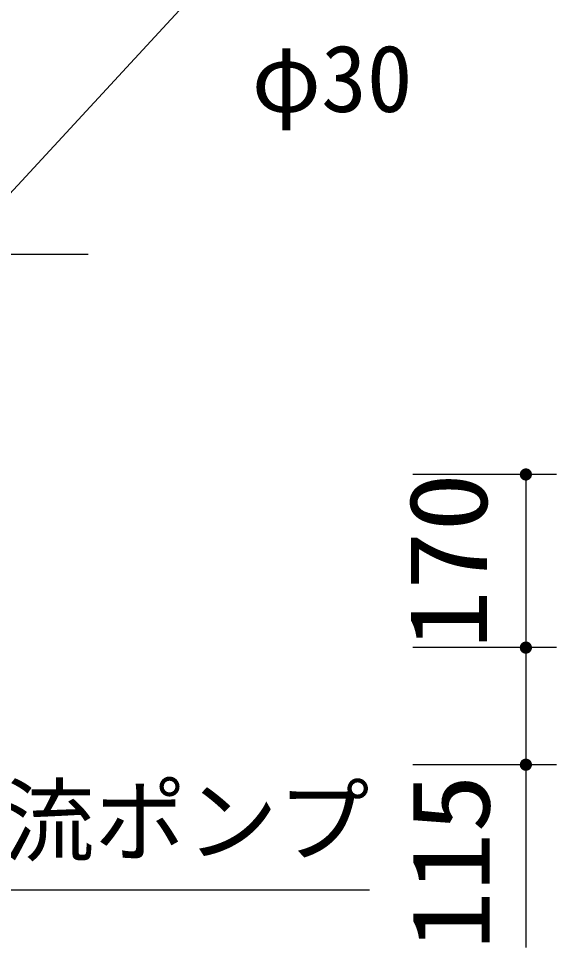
# Model space of a CAD drawing. Units: millimetres, scale not verified. Extents: x -8910 to 8910, y -6308 to 6308.
# Drawn here: x -2378 to -1850, y -2846 to -1934 of the extents above; entities that cross this region are included whole.
import ezdxf
from ezdxf.enums import TextEntityAlignment as Align

# ---------------------------------------------------------------- set-up
doc = ezdxf.new("R2010")
doc.units = ezdxf.units.MM
doc.header["$LTSCALE"] = 30
doc.linetypes.add('CHAIN2', pattern=[12, 9, -1, 1, -1])
doc.layers.add('0-1_製作', color=5, linetype='Continuous', lineweight=25)
doc.layers.add('0-5_空気管', color=3, linetype='Continuous', lineweight=25)
doc.styles.add('ＭＳ ゴシック', font='')
doc.styles.get('ＭＳ ゴシック').set_extended_font_data('MS Gothic')

msp = doc.modelspace()

# ---------------------------------------------------------------- linework, layer by layer
at = {"layer": '0-1_製作', "color": 2}
for p, q in [((-1850, -2381.4), (-1990.91, -2381.4)), ((-1880, -2381.4), (-1880, -2551.4)), ((-1850, -2551.4), (-1990.91, -2551.4)), ((-1880, -2551.4), (-1880, -2666.4)), ((-1850, -2666.4), (-1990.91, -2666.4)), ((-1880, -2666.4), (-1880, -2845.8))]:
    msp.add_line(p, q, dxfattribs=at)
at = {"layer": '0-1_製作'}
for points in [[(-1885.89, -2380.28), (-1880, -2381.4), (-1885.99, -2381.03)], [(-1885.7, -2379.55), (-1880, -2381.4), (-1885.89, -2380.28)], [(-1885.43, -2378.85), (-1880, -2381.4), (-1885.7, -2379.55)], [(-1885.06, -2378.19), (-1880, -2381.4), (-1885.43, -2378.85)], [(-1884.62, -2377.58), (-1880, -2381.4), (-1885.06, -2378.19)], [(-1884.62, -2377.58), (-1880, -2375.4), (-1880, -2381.4)], [(-1884.11, -2377.03), (-1880, -2375.4), (-1884.62, -2377.58)], [(-1883.53, -2376.55), (-1880, -2375.4), (-1884.11, -2377.03)], [(-1882.89, -2376.15), (-1880, -2375.4), (-1883.53, -2376.55)], [(-1882.21, -2375.82), (-1880, -2375.4), (-1882.89, -2376.15)], [(-1881.49, -2375.59), (-1880, -2375.4), (-1882.21, -2375.82)], [(-1880.75, -2375.45), (-1880, -2375.4), (-1881.49, -2375.59)], [(-1880, -2375.4), (-1874, -2381.4), (-1880, -2381.4)], [(-1880, -2375.4), (-1874.05, -2380.65), (-1874, -2381.4)], [(-1880, -2375.4), (-1874.19, -2379.91), (-1874.05, -2380.65)], [(-1879.62, -2375.42), (-1874.19, -2379.91), (-1880, -2375.4)], [(-1879.62, -2375.42), (-1874.42, -2379.19), (-1874.19, -2379.91)], [(-1878.87, -2375.51), (-1874.42, -2379.19), (-1879.62, -2375.42)], [(-1878.87, -2375.51), (-1874.74, -2378.51), (-1874.42, -2379.19)], [(-1878.14, -2375.7), (-1874.74, -2378.51), (-1878.87, -2375.51)], [(-1878.14, -2375.7), (-1875.14, -2377.88), (-1874.74, -2378.51)], [(-1877.44, -2375.97), (-1875.14, -2377.88), (-1878.14, -2375.7)], [(-1877.44, -2375.97), (-1875.62, -2377.3), (-1875.14, -2377.88)], [(-1876.78, -2376.34), (-1875.62, -2377.3), (-1877.44, -2375.97)], [(-1876.78, -2376.34), (-1876.17, -2376.78), (-1875.62, -2377.3)], [(-1885.99, -2381.03), (-1880, -2381.4), (-1886, -2381.4)], [(-1886, -2381.4), (-1880, -2381.4), (-1885.95, -2382.16)], [(-1885.95, -2382.16), (-1880, -2381.4), (-1880, -2387.4)], [(-1885.95, -2382.16), (-1880, -2387.4), (-1885.81, -2382.9)], [(-1885.81, -2382.9), (-1880.38, -2387.39), (-1885.58, -2383.61)], [(-1885.81, -2382.9), (-1880, -2387.4), (-1880.38, -2387.39)], [(-1885.58, -2383.61), (-1881.12, -2387.3), (-1885.26, -2384.29)], [(-1885.58, -2383.61), (-1880.38, -2387.39), (-1881.12, -2387.3)], [(-1885.26, -2384.29), (-1881.85, -2387.11), (-1884.85, -2384.93)], [(-1885.26, -2384.29), (-1881.12, -2387.3), (-1881.85, -2387.11)], [(-1884.85, -2384.93), (-1882.55, -2386.83), (-1884.37, -2385.51)], [(-1884.85, -2384.93), (-1881.85, -2387.11), (-1882.55, -2386.83)], [(-1884.37, -2385.51), (-1883.21, -2386.47), (-1883.82, -2386.03)], [(-1884.37, -2385.51), (-1882.55, -2386.83), (-1883.21, -2386.47)], [(-1880, -2381.4), (-1879.25, -2387.36), (-1880, -2387.4)], [(-1880, -2381.4), (-1878.51, -2387.21), (-1879.25, -2387.36)], [(-1880, -2381.4), (-1877.79, -2386.98), (-1878.51, -2387.21)], [(-1880, -2381.4), (-1877.11, -2386.66), (-1877.79, -2386.98)], [(-1880, -2381.4), (-1876.47, -2386.26), (-1877.11, -2386.66)], [(-1880, -2381.4), (-1875.89, -2385.78), (-1876.47, -2386.26)], [(-1880, -2381.4), (-1875.38, -2385.23), (-1875.89, -2385.78)], [(-1880, -2381.4), (-1874.93, -2384.62), (-1875.38, -2385.23)], [(-1874, -2381.4), (-1874.93, -2384.62), (-1880, -2381.4)], [(-1874, -2381.4), (-1874.57, -2383.96), (-1874.93, -2384.62)], [(-1874, -2381.4), (-1874.29, -2383.26), (-1874.57, -2383.96)], [(-1874, -2381.4), (-1874.1, -2382.53), (-1874.29, -2383.26)], [(-1874, -2381.4), (-1874.01, -2381.78), (-1874.1, -2382.53)], [(-1885.99, -2551.03), (-1880, -2551.4), (-1886, -2551.4)], [(-1886, -2551.4), (-1880, -2551.4), (-1885.95, -2552.16)], [(-1885.89, -2550.28), (-1880, -2551.4), (-1885.99, -2551.03)], [(-1885.95, -2552.16), (-1880, -2551.4), (-1885.81, -2552.9)], [(-1885.7, -2549.55), (-1880, -2551.4), (-1885.89, -2550.28)], [(-1885.81, -2552.9), (-1880, -2551.4), (-1880, -2557.4)], [(-1885.81, -2552.9), (-1880.38, -2557.39), (-1885.58, -2553.61)], [(-1885.81, -2552.9), (-1880, -2557.4), (-1880.38, -2557.39)], [(-1885.43, -2548.85), (-1880, -2551.4), (-1885.7, -2549.55)], [(-1885.58, -2553.61), (-1881.12, -2557.3), (-1885.26, -2554.29)], [(-1885.58, -2553.61), (-1880.38, -2557.39), (-1881.12, -2557.3)], [(-1885.06, -2548.19), (-1880, -2551.4), (-1885.43, -2548.85)], [(-1884.62, -2547.58), (-1880, -2551.4), (-1885.06, -2548.19)], [(-1884.62, -2547.58), (-1880, -2545.4), (-1880, -2551.4)], [(-1884.11, -2547.03), (-1880, -2545.4), (-1884.62, -2547.58)], [(-1883.53, -2546.55), (-1880, -2545.4), (-1884.11, -2547.03)], [(-1882.89, -2546.15), (-1880, -2545.4), (-1883.53, -2546.55)], [(-1882.21, -2545.82), (-1880, -2545.4), (-1882.89, -2546.15)], [(-1881.49, -2545.59), (-1880, -2545.4), (-1882.21, -2545.82)], [(-1880.75, -2545.45), (-1880, -2545.4), (-1881.49, -2545.59)], [(-1880, -2545.4), (-1874, -2551.4), (-1880, -2551.4)], [(-1880, -2545.4), (-1874.05, -2550.65), (-1874, -2551.4)], [(-1880, -2545.4), (-1874.19, -2549.91), (-1874.05, -2550.65)], [(-1880, -2545.4), (-1874.42, -2549.19), (-1874.19, -2549.91)], [(-1879.62, -2545.41), (-1874.42, -2549.19), (-1880, -2545.4)], [(-1880, -2551.4), (-1879.25, -2557.36), (-1880, -2557.4)], [(-1880, -2551.4), (-1878.51, -2557.21), (-1879.25, -2557.36)], [(-1880, -2551.4), (-1877.79, -2556.98), (-1878.51, -2557.21)], [(-1880, -2551.4), (-1877.11, -2556.66), (-1877.79, -2556.98)], [(-1880, -2551.4), (-1876.47, -2556.26), (-1877.11, -2556.66)], [(-1880, -2551.4), (-1875.89, -2555.78), (-1876.47, -2556.26)], [(-1880, -2551.4), (-1875.38, -2555.23), (-1875.89, -2555.78)], [(-1880, -2551.4), (-1874.93, -2554.62), (-1875.38, -2555.23)], [(-1874, -2551.4), (-1874.93, -2554.62), (-1880, -2551.4)], [(-1878.87, -2545.51), (-1874.42, -2549.19), (-1879.62, -2545.41)], [(-1878.87, -2545.51), (-1874.74, -2548.51), (-1874.42, -2549.19)], [(-1878.14, -2545.7), (-1874.74, -2548.51), (-1878.87, -2545.51)], [(-1878.14, -2545.7), (-1875.14, -2547.88), (-1874.74, -2548.51)], [(-1877.44, -2545.97), (-1875.14, -2547.88), (-1878.14, -2545.7)], [(-1877.44, -2545.97), (-1875.62, -2547.3), (-1875.14, -2547.88)], [(-1876.78, -2546.34), (-1875.62, -2547.3), (-1877.44, -2545.97)], [(-1876.78, -2546.34), (-1876.17, -2546.78), (-1875.62, -2547.3)], [(-1874, -2551.4), (-1874.57, -2553.96), (-1874.93, -2554.62)], [(-1874, -2551.4), (-1874.29, -2553.26), (-1874.57, -2553.96)], [(-1874, -2551.4), (-1874.1, -2552.53), (-1874.29, -2553.26)], [(-1874, -2551.4), (-1874.01, -2551.78), (-1874.1, -2552.53)], [(-1885.26, -2554.29), (-1881.85, -2557.11), (-1884.85, -2554.93)], [(-1885.26, -2554.29), (-1881.12, -2557.3), (-1881.85, -2557.11)], [(-1884.85, -2554.93), (-1882.55, -2556.83), (-1884.37, -2555.51)], [(-1884.85, -2554.93), (-1881.85, -2557.11), (-1882.55, -2556.83)], [(-1884.37, -2555.51), (-1883.21, -2556.47), (-1883.82, -2556.03)], [(-1884.37, -2555.51), (-1882.55, -2556.83), (-1883.21, -2556.47)], [(-1885.06, -2663.19), (-1880, -2666.4), (-1885.43, -2663.85)], [(-1884.62, -2662.58), (-1880, -2666.4), (-1885.06, -2663.19)], [(-1884.62, -2662.58), (-1880, -2660.4), (-1880, -2666.4)], [(-1884.11, -2662.03), (-1880, -2660.4), (-1884.62, -2662.58)], [(-1883.53, -2661.55), (-1880, -2660.4), (-1884.11, -2662.03)], [(-1882.89, -2661.15), (-1880, -2660.4), (-1883.53, -2661.55)], [(-1882.21, -2660.82), (-1880, -2660.4), (-1882.89, -2661.15)], [(-1881.49, -2660.59), (-1880, -2660.4), (-1882.21, -2660.82)], [(-1880.75, -2660.45), (-1880, -2660.4), (-1881.49, -2660.59)], [(-1880, -2660.4), (-1874, -2666.4), (-1880, -2666.4)], [(-1880, -2660.4), (-1874.05, -2665.65), (-1874, -2666.4)], [(-1880, -2660.4), (-1874.19, -2664.91), (-1874.05, -2665.65)], [(-1880, -2660.4), (-1874.42, -2664.19), (-1874.19, -2664.91)], [(-1879.62, -2660.42), (-1874.42, -2664.19), (-1880, -2660.4)], [(-1879.62, -2660.42), (-1874.74, -2663.51), (-1874.42, -2664.19)], [(-1878.87, -2660.51), (-1874.74, -2663.51), (-1879.62, -2660.42)], [(-1878.87, -2660.51), (-1875.14, -2662.88), (-1874.74, -2663.51)], [(-1878.14, -2660.7), (-1875.14, -2662.88), (-1878.87, -2660.51)], [(-1878.14, -2660.7), (-1875.62, -2662.3), (-1875.14, -2662.88)], [(-1877.44, -2660.97), (-1875.62, -2662.3), (-1878.14, -2660.7)], [(-1877.44, -2660.97), (-1876.17, -2661.78), (-1875.62, -2662.3)], [(-1876.78, -2661.34), (-1876.17, -2661.78), (-1877.44, -2660.97)], [(-1885.99, -2666.03), (-1880, -2666.4), (-1886, -2666.4)], [(-1886, -2666.4), (-1880, -2666.4), (-1885.95, -2667.16)], [(-1885.89, -2665.28), (-1880, -2666.4), (-1885.99, -2666.03)], [(-1885.95, -2667.16), (-1880, -2666.4), (-1885.81, -2667.9)], [(-1885.7, -2664.55), (-1880, -2666.4), (-1885.89, -2665.28)], [(-1885.81, -2667.9), (-1880, -2666.4), (-1880, -2672.4)], [(-1885.81, -2667.9), (-1880, -2672.4), (-1885.58, -2668.61)], [(-1885.43, -2663.85), (-1880, -2666.4), (-1885.7, -2664.55)], [(-1885.58, -2668.61), (-1880.38, -2672.39), (-1885.26, -2669.29)], [(-1885.58, -2668.61), (-1880, -2672.4), (-1880.38, -2672.39)], [(-1885.26, -2669.29), (-1881.12, -2672.3), (-1884.85, -2669.93)], [(-1885.26, -2669.29), (-1880.38, -2672.39), (-1881.12, -2672.3)], [(-1884.85, -2669.93), (-1881.85, -2672.11), (-1884.37, -2670.51)], [(-1884.85, -2669.93), (-1881.12, -2672.3), (-1881.85, -2672.11)], [(-1884.37, -2670.51), (-1882.55, -2671.83), (-1883.82, -2671.03)], [(-1884.37, -2670.51), (-1881.85, -2672.11), (-1882.55, -2671.83)], [(-1883.82, -2671.03), (-1882.55, -2671.83), (-1883.21, -2671.47)], [(-1880, -2666.4), (-1879.25, -2672.36), (-1880, -2672.4)], [(-1880, -2666.4), (-1878.51, -2672.21), (-1879.25, -2672.36)], [(-1880, -2666.4), (-1877.79, -2671.98), (-1878.51, -2672.21)], [(-1880, -2666.4), (-1877.11, -2671.66), (-1877.79, -2671.98)], [(-1880, -2666.4), (-1876.47, -2671.26), (-1877.11, -2671.66)], [(-1880, -2666.4), (-1875.89, -2670.78), (-1876.47, -2671.26)], [(-1880, -2666.4), (-1875.38, -2670.23), (-1875.89, -2670.78)], [(-1880, -2666.4), (-1874.93, -2669.62), (-1875.38, -2670.23)], [(-1874, -2666.4), (-1874.93, -2669.62), (-1880, -2666.4)], [(-1874, -2666.4), (-1874.57, -2668.96), (-1874.93, -2669.62)], [(-1874, -2666.4), (-1874.29, -2668.26), (-1874.57, -2668.96)], [(-1874, -2666.4), (-1874.1, -2667.53), (-1874.29, -2668.26)], [(-1874, -2666.4), (-1874.01, -2666.78), (-1874.1, -2667.53)]]:
    msp.add_solid(points, dxfattribs=at)
at = {"layer": '0-5_空気管'}
for p, q in [((-2425.95, -2147.96), (-2197.39, -1900.58)), ((-2498.58, -2789.19), (-2033.58, -2789.19))]:
    msp.add_line(p, q, dxfattribs=at)
at = {"layer": '0-5_空気管', "linetype": 'CHAIN2'}
msp.add_line((-2309.75, -2165.4), (-2767.98, -2165.4), dxfattribs=at)

# ---------------------------------------------------------------- texts
at = {"layer": '0-1_製作', "color": 4, "style": 'ＭＳ ゴシック', "width": 1.1}
for s, p in [('170', (-1895, -2552.65)), ('115', (-1892.49, -2848.38))]:
    msp.add_text(s, height=76.98, rotation=90, dxfattribs=at).set_placement(p, align=Align.BOTTOM_LEFT)
at = {"layer": '0-5_空気管', "color": 4, "style": 'ＭＳ ゴシック'}
for s, p in [('φ30', (-2149.28, -2045.26)), ('放流ポンプ', (-2483.58, -2774.19))]:
    msp.add_text(s, height=65.98, dxfattribs=at).set_placement(p, align=Align.BOTTOM_LEFT)

doc.saveas('drawing.dxf')
